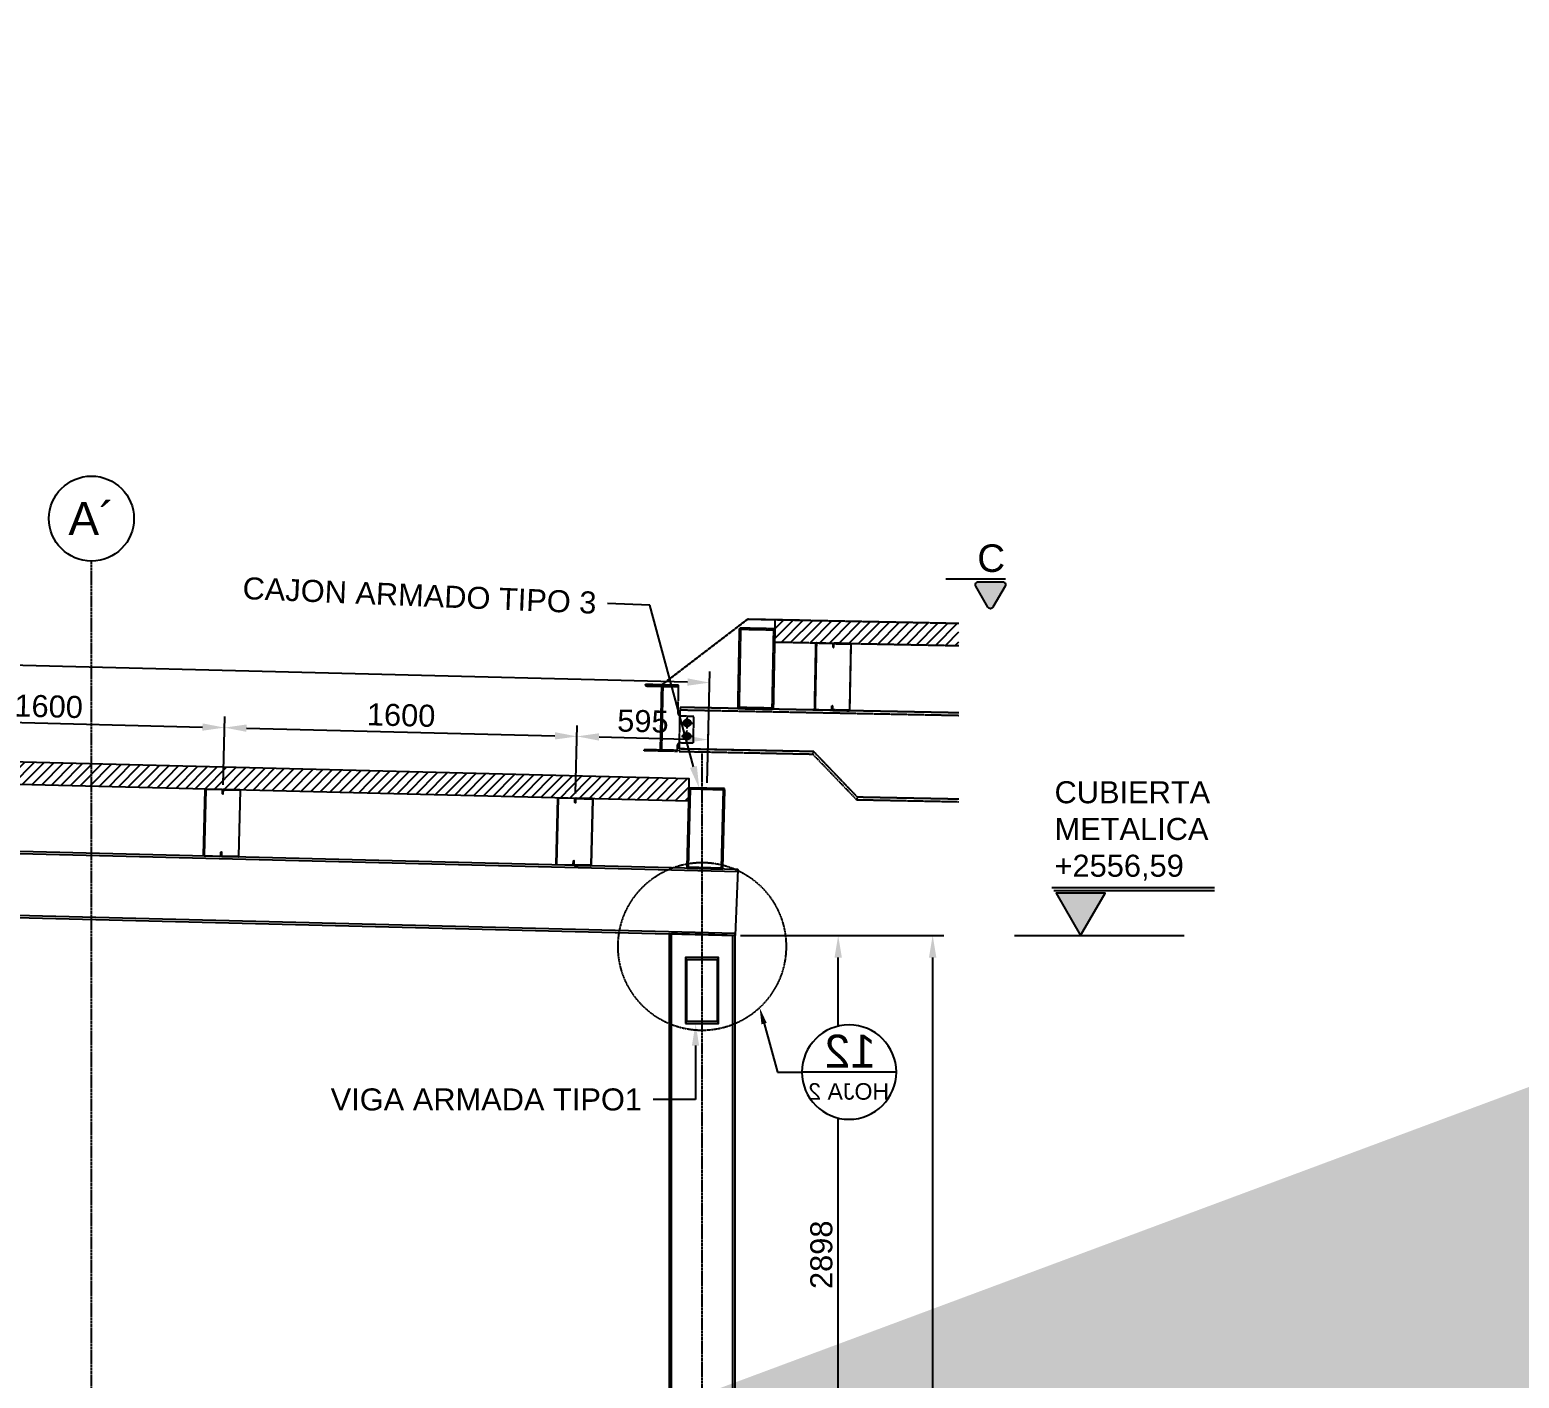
# Model space of a CAD drawing. Header units: millimetres. Extents: x -1367288 to 157996, y -18171 to 61708.
# Drawn here: x 6777 to 13536, y 15539 to 21659 of the extents above; entities that cross this region are included whole.
import ezdxf
from ezdxf import colors
from ezdxf.entities.mleader import LeaderData, LeaderLine
from ezdxf.enums import TextEntityAlignment as Align
from ezdxf.math import Vec2, Vec3

# ---------------------------------------------------------------- set-up
doc = ezdxf.new("R2010")
doc.units = ezdxf.units.MM
doc.header["$LTSCALE"] = 0.3
doc.set_wipeout_variables(frame=1)
doc.linetypes.add('CENTER', pattern=[50.800000000000004, 31.75, -6.35, 6.35, -6.35])
doc.linetypes.add('HIDDEN', pattern=[9.524999999999999, 6.35, -3.175])
for name, color, linetype in [('EE-2', 4, 'Continuous'), ('EE-5', 7, 'Continuous'), ('EE-TEXTO 1', 4, 'Continuous'), ('EE-TEXTO 2', 2, 'Continuous'), ('SIM-2PHR 305x80x2', 4, 'Continuous'), ('SIM-ACHURADOS', 8, 'Continuous'), ('SIM-COTAS', 1, 'Continuous'), ('SIM-EJES', 8, 'CENTER'), ('SIM-OCULTOS', 8, 'HIDDEN'), ('SIM-PTE 300x1-4x150x3-8', 42, 'Continuous'), ('SIM-PTE 300x300x10', 71, 'Continuous'), ('SIM-TUBO 365x160x3-16', 83, 'Continuous')]:
    doc.layers.add(name, color=color, linetype=linetype)
doc.styles.add('ARIAL EE', font='arial.ttf')
doc.styles.get("Standard").update_dxf_attribs({"font": 'arial.ttf'})
doc.dimstyles.new('EE 1_STANDAR', dxfattribs={"dimtxt": 2, "dimasz": 2, "dimexe": 1, "dimexo": 0.5, "dimgap": 0.5, "dimtad": 1, "dimdec": 0, "dimdsep": 46, "dimtxsty": 'ARIAL EE', "dimcen": 1.5, "dimclrd": 256, "dimclre": 256, "dimclrt": 2, "dimadec": 0, "dimazin": 0, "dimtfac": 1, "dimtdec": 0, "dimtix": 1, "dimtmove": 0, "dimatfit": 2, "dimfxl": 1, "dimlwd": -1, "dimlwe": -1, "dimarcsym": 0})

# ---------------------------------------------------------------- blocks, each defined once
blk = doc.blocks.new('*D140')
at = {"layer": 'SIM-COTAS', "transparency": 16777216}
for p, q in [((10002.61525332986, 17548.39138658733), (10923.9010770986, 17548.39138658733)), ((10873.9010770986, 99.99999999999653), (10873.9010770986, 17448.39138658733)), ((10002.61554832198, -3.633958500467523e-12), (10923.9010770986, -3.485804487903022e-12))]:
    blk.add_line(p, q, dxfattribs=at)
for points in [[(10857.23441043193, 17448.39138658733), (10890.56774376526, 17448.39138658733), (10873.9010770986, 17548.39138658733)], [(10857.23441043194, 99.99999999999653), (10890.56774376527, 99.99999999999653), (10873.9010770986, -3.493845101151406e-12)]]:
    blk.add_solid(points, dxfattribs=at)
at = {"layer": 'SIM-COTAS', "color": 2, "transparency": 16777216, "insert": (10797.84377832643, 8774.195693293655), "char_height": 100, "attachment_point": 5, "rotation": 90, "style": 'ARIAL EE'}
blk.add_mtext('17548', dxfattribs=at)
blk = doc.blocks.new('ITEM_1')
at = {"layer": 'EE-5'}
blk.add_circle((0, 0), 3.857142857142857, dxfattribs=at)
at = {"layer": 'EE-TEXTO 1', "style": 'ARIAL EE', "flags": 4}
blk.add_attdef('EJE', text='', height=3, dxfattribs=at).set_placement((0.001333847554390795, -0.0008754954149076918), align=Align.MIDDLE_CENTER)
blk = doc.blocks.new('A$C71A04153')
at = {"layer": 'SIM-OCULTOS'}
h = blk.add_hatch(dxfattribs=at)
h.set_pattern_fill('ANSI31', color=256, scale=10, angle=0.341765557089087)
h.set_pattern_definition([(45.34176555708907, (8501.703280278594, 37501.33319645188), (-22.58415670096398, 22.31632510307877), [])])
h.paths.add_polyline_path([(1612.292653469321, 4214.043745025177), (1612.292653469322, 4314.062289855904), (777.9252461314791, 4330.512329107143), (776.3755071446394, 4230.524338282885)])
for p, q in [((354.7511522542263, 3863.509406430159), (404.7474040034867, 3862.509481408211)), ((379.2493156178825, 3838.011318044388), (380.2492406398305, 3888.007569793983)), ((353.5513921978854, 3803.521402831029), (403.5476439471531, 3802.52147780911)), ((378.0495555615344, 3778.023314445265), (379.0494805834896, 3828.019566194896))]:
    blk.add_line(p, q, dxfattribs=at)
for points in [[(191.188507499035, 4036.890722659373), (191.2284995014197, 4038.890322779327), (265.0195869690797, 4037.573789455564), (653.4283099845234, 4334.942667776268), (940.2108412209782, 4329.30806684152), (940.2108412209782, 4327.30760664375), (654.6839297504011, 4332.936528782659), (266.2766342851974, 4035.568066882646), (191.188507499035, 4036.890722659373)], [(1612.292653469322, 4314.062289855904), (777.9252461314791, 4330.512329107143), (776.3755071446394, 4230.524338282885), (1612.292653469322, 4214.043745025177)], [(1612.292653469323, 3516.863014507966), (1152.388432281394, 3525.927764259068), (954.3280020845596, 3732.870979143881), (344.2961816895513, 3744.894756135945), (347.7960124376586, 3922.460268510149), (1612.292653469322, 3897.536936467982)], [(1612.292653469322, 3908.739111785775), (348.0167224848301, 3933.658093614904), (347.7960124376586, 3922.460268510222), (1612.292653469321, 3897.536936468042)], [(1612.292653469322, 3516.863014507966), (1152.388432281386, 3525.927764259068), (1147.514852103373, 3514.821647604644), (1612.292653469322, 3505.660839190297)]]:
    blk.add_lwpolyline(points, dxfattribs=at)
for points in [[(615.181793913911, 3933.093143004364), (610.4827069497005, 3933.185780484862), (617.4916193047284, 4288.716700585494), (622.1907062689388, 4288.62406310498)], [(777.5531747157911, 4290.262171191971), (617.5842567852487, 4293.415787549697), (617.4916193047429, 4288.716700585494), (777.4605372352853, 4285.563084227768)], [(770.4516248802429, 3930.032164127137), (765.7525379160252, 3930.12480160765), (772.7614502710603, 4285.655721708281), (777.4605372352707, 4285.563084227768)], [(341.1569957695756, 4033.815286156096), (191.1869867717905, 4036.814686296944), (191.0670107661572, 4030.815885937031), (341.0370197639422, 4027.816485796197)], [(269.0514154449993, 4029.256197863797), (263.0526150850856, 4029.37617386943), (257.2937668146624, 3741.433756593688), (263.2925671745688, 3741.313780588047)], [(770.4516248802356, 3930.032164127122), (610.4827069496932, 3933.185780484848), (610.3900694691802, 3928.486693520637), (770.3589873997225, 3925.333077162919)], [(371.6903945531521, 3849.674173108491), (364.17115305279, 3863.321006416649), (372.2300366284981, 3876.656277227346), (387.8081617045609, 3876.344714729872), (395.3274032053887, 3862.697881421722), (387.268519629215, 3849.362610611017)], [(370.4906344968185, 3789.686169509383), (362.9713929964491, 3803.333002817526), (371.0302765721499, 3816.668273628209), (386.60840164822, 3816.356711130764), (394.1276431490478, 3802.709877822606), (386.0687595728814, 3789.374607011923)], [(335.1581954878711, 3733.875268160526), (185.1881864900934, 3736.874668301389), (185.3081624957267, 3742.873468661295), (335.2781714935118, 3739.874068520454)], [(954.3280020845596, 3732.870979143881), (344.3035786293767, 3745.270043258352), (344.0763782684808, 3734.072347959947), (949.4625644637563, 3721.767393316295)], [(1153.168222825869, 3525.794745320243), (1148.302785205069, 3514.691159492657), (949.4625644636617, 3721.767393316397), (954.3280020845559, 3732.870979143881)]]:
    blk.add_lwpolyline(points, close=True, dxfattribs=at)
for points in [[(1043.795710837399, 4205.023706334068), (1041.796111448162, 4205.063734855976), (1042.116339623291, 4221.060529969873, 0.4142135623731119), (1040.156768755947, 4223.100157881003), (968.1711907434255, 4224.541184669077, 0.4142135623730807), (966.1315628323027, 4222.581613801733), (960.1873273314814, 3925.641104500108, 0.4142135623730755), (962.1468981988255, 3923.601476588978), (1034.132476211325, 3922.160449800889, 0.4142135623731062), (1036.172104122455, 3924.120020668233), (1036.492332297585, 3940.11681578213), (1038.491931686814, 3940.07678726023), (1038.171703511693, 3924.079992146355, -0.4142135623731166), (1034.092447689425, 3920.160850411652), (962.1068696769325, 3921.601877199726, -0.4142135623730746), (958.187727942237, 3925.681133022001), (964.1319634430729, 4222.621642323626, -0.4142135623730812), (968.2112192653258, 4226.540784058314), (1040.19679727784, 4225.099757270225, -0.4142135623731091), (1044.115939012529, 4221.02050144798), (1043.795710837399, 4205.023706334083)], [(1043.795710837399, 4205.023706334068), (1045.795310226637, 4204.98367781219), (1046.115538401773, 4220.980472926087, -0.4142135623731119), (1048.155166312896, 4222.940043793438), (1120.140744325417, 4221.49901700535, -0.4142135623730807), (1122.100315192762, 4219.459389094227), (1116.15607969194, 3922.518879792602, -0.4142135623730755), (1114.116451780803, 3920.559308925258), (1042.13087376831, 3922.000335713339, -0.4142135623731062), (1040.171302900966, 3924.039963624447), (1040.491531076095, 3940.036758738344), (1038.491931686858, 3940.076787260237), (1038.171703511729, 3924.079992146348, 0.4142135623731166), (1042.09084524641, 3920.00073632408), (1114.076423258924, 3918.559709536021, 0.4142135623730746), (1118.155679081163, 3922.478851270716), (1124.099914581999, 4219.419360572341, 0.4142135623730812), (1120.18077284731, 4223.498616394594), (1048.195194834789, 4224.939643182683, 0.4142135623731091), (1044.115939012536, 4221.020501447994), (1043.795710837399, 4205.023706334083)]]:
    blk.add_lwpolyline(points, format="xyb", dxfattribs=at)
blk.add_lwpolyline([(335.7180835141771, 3761.869669840133, -0.414213562373095), (347.9556362452568, 3773.627318548686), (407.943639844365, 3772.427558492345), (410.3431599570467, 3892.403565690569), (350.3551563579385, 3893.60332574691, -0.414213562373095), (338.5975076493851, 3905.840878478004), (341.0370197639422, 4027.816485796197), (269.0514154449993, 4029.256197863797), (263.2925671745688, 3741.313780588047), (335.2781714935118, 3739.874068520454)], format="xyb", close=True, dxfattribs=at)
for centre, radius in [((379.7492781288602, 3863.009443919174), 16.66875), ((379.7492781288602, 3863.009443919174), 13.49375), ((379.7492781288602, 3863.009443919174), 6.4375), ((378.5495180725266, 3803.021440320095), 16.66875), ((378.5495180725266, 3803.021440320095), 13.49375), ((378.5495180725266, 3803.021440320095), 6.4375)]:
    blk.add_circle(centre, radius, dxfattribs=at)
for centre in [(379.7492781288602, 3863.009443919174), (378.5495180725266, 3803.021440320095)]:
    blk.add_arc(centre, 7.9375, 343.854237174952, 283.8542371727216, dxfattribs=at)
blk = doc.blocks.new('*D180')
at = {"layer": 'SIM-COTAS', "transparency": 16777216}
for p, q in [((10002.61525332986, 17548.39138658729), (10495.21558954853, 17548.39138658729)), ((10445.21558954853, 14750), (10445.21558954853, 17448.39138658729)), ((10002.61554832198, 14650), (10495.21558954853, 14650))]:
    blk.add_line(p, q, dxfattribs=at)
for points in [[(10428.54892288186, 17448.39138658729), (10461.8822562152, 17448.39138658729), (10445.21558954853, 17548.39138658729)], [(10428.54892288186, 14750), (10461.8822562152, 14750), (10445.21558954853, 14650)]]:
    blk.add_solid(points, dxfattribs=at)
at = {"layer": 'SIM-COTAS', "color": 2, "transparency": 16777216, "insert": (10369.15829077636, 16099.19569329364), "char_height": 100, "attachment_point": 5, "rotation": 90, "style": 'ARIAL EE'}
blk.add_mtext('2898', dxfattribs=at)
blk = doc.blocks.new('*D209')
at = {"layer": 'SIM-COTAS', "transparency": 16777216}
for p, q in [((6054.34114493065, 18272.84666457384), (6062.066452364887, 18581.85896194191)), ((6160.785607447682, 18529.37536050547), (7560.345797567107, 18494.38635575233)), ((7653.836735996941, 18232.77408819833), (7661.564171765935, 18541.8715189567))]:
    blk.add_line(p, q, dxfattribs=at)
for points in [[(6161.202143967021, 18546.03682127894), (6160.369070928344, 18512.713899732), (6060.81684280687, 18531.8745796215)], [(7560.762334086447, 18511.0478165258), (7559.929261047769, 18477.72489497886), (7660.314562207919, 18491.88713663629)]]:
    blk.add_solid(points, dxfattribs=at)
at = {"layer": 'SIM-COTAS', "color": 2, "transparency": 16777216, "insert": (6862.466541057445, 18587.9144001306), "char_height": 100, "attachment_point": 5, "rotation": 358.56790381582886, "style": 'ARIAL EE'}
blk.add_mtext('1600', dxfattribs=at)
blk = doc.blocks.new('*D210')
at = {"layer": 'SIM-COTAS', "transparency": 16777216}
for p, q in [((7653.836735996941, 18232.77408819833), (7661.564167410688, 18541.87134474684)), ((7760.283322493485, 18489.3877433104), (9159.845106233064, 18454.39869871675)), ((9253.333772923399, 18192.69556158272), (9261.063480431894, 18501.88386192113))]:
    blk.add_line(p, q, dxfattribs=at)
for points in [[(7760.699859012823, 18506.04920408387), (7759.866785974146, 18472.72628253693), (7660.314557852673, 18491.88696242643)], [(9160.261642752404, 18471.06015949022), (9159.428569713726, 18437.73723794328), (9259.813870873877, 18451.89947960072)]]:
    blk.add_solid(points, dxfattribs=at)
at = {"layer": 'SIM-COTAS', "color": 2, "transparency": 16777216, "insert": (8461.965052913325, 18547.92676301528), "char_height": 100, "attachment_point": 5, "rotation": 358.56790381582886, "style": 'ARIAL EE'}
blk.add_mtext('1600', dxfattribs=at)
blk = doc.blocks.new('*D211')
at = {"layer": 'SIM-COTAS', "transparency": 16777216}
for p, q in [((9253.333772923404, 18192.69556158272), (9261.067643515004, 18502.05038524533)), ((9849.893049204788, 18241.8005234444), (9856.027445873362, 18487.1763901863)), ((9359.7867985978, 18449.56678380888), (9754.809071674536, 18439.69122698192))]:
    blk.add_line(p, q, dxfattribs=at)
for points in [[(9360.203335117138, 18466.22824458235), (9359.37026207846, 18432.90532303541), (9259.818033956988, 18452.06600292492)], [(9755.225608193874, 18456.35268775539), (9754.392535155197, 18423.02976620845), (9854.777836315347, 18437.19200786589)]]:
    blk.add_solid(points, dxfattribs=at)
at = {"layer": 'SIM-COTAS', "color": 2, "transparency": 16777216, "insert": (9559.19877368622, 18520.66254739711), "char_height": 100, "attachment_point": 5, "rotation": 358.56790381582886, "style": 'ARIAL EE'}
blk.add_mtext('595', dxfattribs=at)
blk = doc.blocks.new('*D212')
at = {"layer": 'SIM-COTAS', "transparency": 16777216}
for p, q in [((317.973407543389, 18480.1786173506), (330.5794200288218, 18984.41911676562)), ((9761.282688812158, 18698.63591248561), (429.2985751116179, 18931.93551532918)), ((9849.893049204788, 18241.8005234444), (9862.501063010985, 18746.12107568999))]:
    blk.add_line(p, q, dxfattribs=at)
for points in [[(429.7151116309566, 18948.59697610265), (428.8820385922793, 18915.27405455571), (329.3298104708059, 18934.43473444522)], [(9761.699225331497, 18715.29737325908), (9760.86615229282, 18681.97445171214), (9861.25145345297, 18696.13669336958)]]:
    blk.add_solid(points, dxfattribs=at)
at = {"layer": 'SIM-COTAS', "color": 2, "transparency": 16777216, "insert": (5097.209370785279, 18892.03526684275), "char_height": 100, "attachment_point": 5, "rotation": 358.56790381582886, "style": 'ARIAL EE'}
blk.add_mtext('CORREAS 2PHR 305x80x2', dxfattribs=at)
blk = doc.blocks.new('*D226')
at = {"layer": 'SIM-COTAS', "color": 2, "transparency": 16777216, "insert": (5500.183368056729, 17542.56185746441), "char_height": 100, "attachment_point": 5, "rotation": 358.56790381583517, "style": 'ARIAL EE', "bg_fill": 3, "box_fill_scale": 1.1, "bg_fill_color": 256, "bg_fill_true_color": 13158600, "bg_fill_transparency": 0}
blk.add_mtext('VIGA ARMADA TIPO1', dxfattribs=at)
blk = doc.blocks.new('ITEM DETALLE')
at = {"color": 7, "transparency": 16777216}
blk.add_wipeout([(-1.4972150503531218e-14, 4.285714285714285), (-0.836101380069522, 4.203365487443081), (-1.6400718529932579, 3.959483710762658), (-2.3810152843689147, 3.5634411955834366), (-3.0304576336566487, 3.0304576336566296), (-3.563441195581618, 2.381015284368914), (-3.9594837107633802, 1.640071852994879), (-4.2033654874430795, 0.8361013800677028), (-4.285714285714306, 0), (-4.203365487442432, -0.8361013800691177), (-3.9594837107633802, -1.640071852994879), (-3.563441195581618, -2.381015284368913), (-3.0304576336566487, -3.0304576336566287), (-2.3810152843697425, -3.5634411955823344), (-1.64007185299306, -3.9594837107615604), (-0.8361013800691375, -4.203365487442415), (2.5376526275575565e-16, -4.285714285713766), (0.8361013800695225, -4.2033654874430795), (1.6400718529930598, -3.9594837107615604), (2.381015284369549, -3.563441195582442), (3.030457633656436, -3.0304576336568134), (3.5634411955821848, -2.38101528436993), (3.9594837107625542, -1.6400718529934588), (4.203365487442369, -0.8361013800692874), (4.285714285713766, 0), (4.203365487442369, 0.8361013800692838), (3.9594837107625556, 1.6400718529934561), (3.5634411955816176, 2.381015284368914), (3.030457633656439, 3.0304576336568108), (2.381015284368913, 3.5634411955834366), (1.6400718529930598, 3.9594837107615604), (0.8361013800695225, 4.203365487443081)], dxfattribs=at)
at = {"layer": 'EE-5', "color": 7, "transparency": 16777216}
blk.add_line((-4.285714285714306, 0), (4.285714285714278, 0), dxfattribs=at)
blk.add_circle((-1.4210854715202e-14, 0), 4.285714285714286, dxfattribs=at)
at = {"layer": 'EE-TEXTO 1', "color": 4, "transparency": 16777216, "style": 'ARIAL EE'}
blk.add_attdef('X', text='', height=3, dxfattribs=at).set_placement((-0.1079809204317428, 1.895503343588302), align=Align.MIDDLE_CENTER)
at = {"layer": 'EE-TEXTO 2', "color": 2, "transparency": 16777216, "style": 'ARIAL EE'}
blk.add_attdef('###', text='', height=1.5, dxfattribs=at).set_placement((0.03972331413379493, -1.755762170068351), align=Align.MIDDLE_CENTER)

msp = doc.modelspace()

# ---------------------------------------------------------------- hatches: boundary and pattern name
h = msp.add_hatch(color=256)
h.dxf.hatch_style = 1
edge = h.paths.add_edge_path()
edge.add_line((11202.46075629731, 19133.78855649575), (11147.20079245346, 19038.07549110107))
edge.add_arc((11135.98778814472, 19044.54932215716), 12.94766211216271, 929.9999999999797, 1049.9999999999845, ccw=False)
edge.add_line((11124.77478383596, 19038.07549110109), (11069.51481950228, 19133.7885564739))
edge.add_arc((11080.72782381033, 19140.26238753155), 12.94766211233093, 810.0000000076163, 930.0000000076112, ccw=False)
edge.add_line((11080.7278238086, 19153.21004964388), (11191.24775197638, 19153.21004964387))
edge.add_arc((11191.24775197656, 19140.26238753147), 12.94766211239461, 690.000000104573, 810.000000000766, ccw=False)
at = {"layer": 'SIM-ACHURADOS'}
h = msp.add_hatch(dxfattribs=at)
h.set_pattern_fill('ANSI31', color=256, scale=10, angle=0.3208140147160566)
h.set_pattern_definition([(45.32081401471604, (9229.599904664836, 51633.72776516131), (-22.57599470477622, 22.32458203617519), [])])
h.paths.add_polyline_path([(395.8226352559541, 18393.15573450114), (9767.793475726621, 18158.8252742033), (9769.379777557377, 18258.81269164419), (397.4089370867114, 18493.14315194205)])
at = {"layer": 'SIM-COTAS'}
h = msp.add_hatch(dxfattribs=at)
h.set_pattern_fill('ANGLE', color=256)
h.set_pattern_definition([(0, (0, 0), (0, 6.985), [5.08, -1.905]), (90, (0, 0), (-6.985, 4.277078946022131e-16), [5.08, -1.905])])
edge = h.paths.add_edge_path()
edge.add_line((16067.53826267115, 17787.03617476296), (6817.423597171455, 14343.25719912369))
edge.add_line((6817.423597171455, 14343.25719912369), (7325.589550116085, 10420.53939761183))
edge.add_line((7325.589550116085, 10420.53939761183), (17529.61837826287, 10420.54020742902))
edge.add_arc((5217.46532844664, 9809.336650646053), 12327.31448896812, -9.540188379911001, 2.8419610918870717, ccw=False)
edge.add_line((17374.28801995997, 7766.215372544822), (20929.5380755181, 15572.79945973861))
edge.add_line((20929.5380755181, 15572.79945973861), (16067.53826267116, 17787.03617476296))
edge = h.paths.add_edge_path(flags=17)
edge.add_arc((7571.166827514949, 10828.97360995935), 9966.823723378284, 357.651401742023, 401.3255142797046)
h = msp.add_hatch(color=256, dxfattribs=at)
h.dxf.hatch_style = 1
h.paths.add_polyline_path([(11545.42034820757, 17548.39138658732), (11656.49426899001, 17740.77706077846), (11434.34642742514, 17740.77706077846)])

# ---------------------------------------------------------------- linework, layer by layer
at = {"elevation": 2.055457324293137}
msp.add_lwpolyline([(11202.46075629731, 19133.78855649575), (11147.20079245347, 19038.07549110109, -0.5773502691896255), (11124.77478383596, 19038.07549110109), (11069.5148195023, 19133.78855647388, -0.577350269189626), (11080.7278238086, 19153.21004964388), (11191.24775197639, 19153.21004964388, -0.5773502685857702)], format="xyb", close=True, dxfattribs=at)
at = {"elevation": 0.5839278164119157}
msp.add_lwpolyline([(395.8226352559541, 18393.15573450114), (9767.793475726621, 18158.8252742033), (9769.379777557377, 18258.81269164419), (397.4089370867114, 18493.14315194205)], close=True, dxfattribs=at)
at = {"layer": 'EE-2'}
msp.add_line((11203.71212084842, 19165.21998268083, 2.055457324293137), (10934.35093167848, 19165.21998268083, 2.055457324293137), dxfattribs=at)
at = {"layer": 'SIM-2PHR 305x80x2', "elevation": 0.5839278164119157}
for points in [[(7652.808938883425, 18191.7011025467), (7650.809563748875, 18191.75109325923), (7651.209489448997, 18207.74609433564, 0.4142135623731119), (7649.260105026961, 18209.79546018271), (7577.282600183108, 18211.59512583325, 0.4142135623730807), (7575.233234336046, 18209.64574141122), (7567.809613527544, 17912.73853393035, 0.4142135623730755), (7569.758997949577, 17910.68916808328), (7641.736502793411, 17908.88950243272, 0.4142135623731062), (7643.78586864048, 17910.83888685475), (7644.185794340601, 17926.83388793117), (7646.185169475146, 17926.78389721865), (7645.785243775031, 17910.78889614225, -0.4142135623731166), (7641.686512080886, 17906.89012729817), (7569.709007237059, 17908.68979294871, -0.4142135623730746), (7565.810238392984, 17912.78852464286), (7573.2338592015, 18209.69573212374, -0.4142135623730812), (7577.332590895632, 18213.5945009678), (7649.310095739478, 18211.79483531725, -0.4142135623731091), (7653.208864583549, 18207.69610362312), (7652.808938883426, 18191.70110254671)], [(7652.808938883425, 18191.7011025467), (7654.808314017978, 18191.65111183419), (7655.208239718108, 18207.64611291061, -0.4142135623731119), (7657.257605565169, 18209.59549733265), (7729.235110409024, 18207.79583168209, -0.4142135623730807), (7731.184494831058, 18205.74646583503), (7723.760874022556, 17908.83925835416, -0.4142135623730755), (7721.711508175479, 17906.88987393212), (7649.734003331654, 17908.68953958268, -0.4142135623731062), (7647.78461890962, 17910.73890542972), (7648.184544609741, 17926.73390650614), (7646.185169475189, 17926.78389721865), (7645.785243775066, 17910.78889614224, 0.4142135623731166), (7649.684012619129, 17906.6901644481), (7721.661517462976, 17904.89049879757, 0.4142135623730746), (7725.760249157092, 17908.78926764165), (7733.183869965611, 18205.69647512252, 0.4142135623730812), (7729.28510112154, 18209.79520681665), (7657.307596277687, 18211.59487246721, 0.4142135623731091), (7653.208864583556, 18207.69610362314), (7652.808938883426, 18191.70110254671)], [(9252.309042444267, 18151.70836934609), (9250.309667309717, 18151.75836005862), (9250.70959300984, 18167.75336113503, 0.4142135623731119), (9248.760208587804, 18169.80272698211), (9176.782703743951, 18171.60239263265, 0.4142135623730807), (9174.73333789689, 18169.65300821061), (9167.309717088387, 17872.74580072974, 0.4142135623730755), (9169.25910151042, 17870.69643488267), (9241.236606354256, 17868.89676923211, 0.4142135623731062), (9243.285972201324, 17870.84615365415), (9243.685897901443, 17886.84115473056), (9245.68527303599, 17886.79116401804), (9245.285347335874, 17870.79616294164, -0.4142135623731166), (9241.18661564173, 17866.89739409756), (9169.209110797903, 17868.6970597481, -0.4142135623730746), (9165.31034195383, 17872.79579144226), (9172.733962762344, 18169.70299892313, -0.4142135623730812), (9176.832694456474, 18173.6017677672), (9248.810199300322, 18171.80210211665, -0.4142135623731091), (9252.708968144392, 18167.70337042252), (9252.309042444269, 18151.7083693461)], [(9252.309042444267, 18151.70836934609), (9254.30841757882, 18151.65837863358), (9254.708343278951, 18167.65337971, -0.4142135623731119), (9256.757709126012, 18169.60276413205), (9328.735213969869, 18167.80309848148, -0.4142135623730807), (9330.684598391903, 18165.75373263442), (9323.2609775834, 17868.84652515355, -0.4142135623730755), (9321.211611736322, 17866.89714073151), (9249.234106892498, 17868.69680638207, -0.4142135623731062), (9247.284722470462, 17870.74617222912), (9247.684648170587, 17886.74117330553), (9245.685273036033, 17886.79116401805), (9245.28534733591, 17870.79616294163, 0.4142135623731166), (9249.184116179973, 17866.69743124749), (9321.161621023819, 17864.89776559696, 0.4142135623730746), (9325.260352717936, 17868.79653444104), (9332.683973526455, 18165.70374192192, 0.4142135623730812), (9328.785204682383, 18169.80247361605), (9256.80769983853, 18171.6021392666, 0.4142135623731091), (9252.7089681444, 18167.70337042253), (9252.309042444269, 18151.7083693461)]]:
    msp.add_lwpolyline(points, format="xyb", dxfattribs=at)
at = {"layer": 'SIM-COTAS'}
for p, q in [((11414.53693728359, 17766.12456872649), (12152.10335932958, 17766.12456872649)), ((11423.61126331725, 17753.26378773688), (12152.10335932958, 17753.26378773688)), ((11245.42034820758, 17548.39138658733), (12015.42034820758, 17548.39138658733))]:
    msp.add_line(p, q, dxfattribs=at)
msp.add_lwpolyline([(11545.42034820757, 17548.39138658732), (11656.49426899001, 17740.77706077846), (11434.34642742514, 17740.77706077846)], close=True, dxfattribs=at)
at = {"layer": 'SIM-EJES'}
for p, q in [((7056.615548321974, -1202.078154980514, 0.583927816411915), (7056.615548321974, 19247.66680745858, 0.583927816411915)), ((9827.615548321974, 1.818989403545856e-11, 0.583927816411915), (9827.615548321974, 18374.68386807187, 0.583927816411915))]:
    msp.add_line(p, q, dxfattribs=at)
at = {"layer": 'SIM-OCULTOS', "elevation": 0.583927816411915}
msp.add_lwpolyline([(9687.615548321974, 1.818989403545856e-11), (9967.615548321974, 1.818989403545856e-11), (9967.615253329855, 17548.39138658728), (9687.615548321974, 17555.89137921231)], close=True, dxfattribs=at)
at = {"layer": 'SIM-PTE 300x1-4x150x3-8'}
msp.add_line((9990.118619756826, 17848.17253778258, 0.5839278164119157), (9977.615253329854, 17548.39138658722, 0.583927816411915), dxfattribs=at)
for points, elevation in [([(-29.16808133724771, 18089.1834780268), (9989.881193940804, 17838.6755051417), (9990.118619756828, 17848.17253778258), (-28.93065552122425, 18098.68051066768)], 0.5839278164119157), ([(1028.636071228557, 17772.11586613968), (9977.615253329852, 17548.39138658711), (9977.852679145873, 17557.88841922799), (1032.745639080531, 17781.51609522966)], 0.583927816411915), ([(9752.375870954062, 17148.39138658711), (9902.375869882224, 17148.39138658711), (9902.375869882224, 17157.89138658711), (9752.375870954062, 17157.89138658711)], 0.583927816411915)]:
    msp.add_lwpolyline(points, close=True, dxfattribs=dict(at, elevation=elevation))
at = {"layer": 'SIM-PTE 300x300x10', "elevation": 0.583927816411915}
msp.add_lwpolyline([(9677.615548321974, 1.818989403545856e-11), (9977.615548321974, 1.818989403545856e-11), (9977.615253329855, 17548.39138658728), (9677.615548321974, 17555.89137921231)], close=True, dxfattribs=at)
at = {"layer": 'SIM-TUBO 365x160x3-16', "elevation": 0.5839278164119157}
for points in [[(9764.985907194716, 17858.50306071977), (9760.287375640504, 17858.62053937353), (9769.175760593953, 18214.10943738994), (9773.874292148163, 18213.99195873616)], [(9929.243249603825, 18214.80869562425), (9769.293239247736, 18218.80796894414), (9769.175760593967, 18214.10943738994), (9929.125770950057, 18210.11016407004)], [(9920.237385996594, 17854.62126605364), (9915.538854442377, 17854.73874470741), (9924.42723939583, 18210.22764272382), (9929.125770950042, 18210.11016407004)], [(9920.237385996586, 17854.62126605362), (9760.287375640495, 17858.62053937351), (9760.16989698672, 17853.92200781931), (9920.11990734281, 17849.92273449942)]]:
    msp.add_lwpolyline(points, close=True, dxfattribs=at)

# ---------------------------------------------------------------- block references
msp.add_blockref('A$C71A04153', (9380.097853113934, 14649.999999784, 1.471529507881222))
at = {"layer": 'SIM-COTAS'}
ref = msp.add_blockref('ITEM_1', (7056.615548321974, 19440.52395031573, 0.583927816411917), dxfattribs=dict(at, xscale=50.00000000000001, yscale=50.00000000000001, zscale=50.00000000000001, rotation=179.9999999999999))
ref.add_attrib('EJE', 'A´', dxfattribs={"layer": 'EE-TEXTO 1', "height": 150, "style": 'ARIAL EE', "flags": 4}).set_placement((7056.54885593406, 19440.56772508152, 0.583927816411917), align=Align.MIDDLE_CENTER)

# ---------------------------------------------------------------- texts
at = {"layer": 'EE-TEXTO 1', "style": 'ARIAL EE', "flags": 4}
msp.add_attdef('C', text='C', height=125, dxfattribs=at).set_placement((11139.38381996688, 19260.98635486569, 2.055457324293137), align=Align.MIDDLE_CENTER)
at = {"layer": 'SIM-COTAS', "color": 2, "insert": (11426.96724825088, 17796.49580186773), "char_height": 100, "width": 927.5765466774467, "attachment_point": 7, "style": 'ARIAL EE'}
msp.add_mtext('CUBIERTA METALICA\\P+{\\A1;2556,59}', dxfattribs=at)

# ---------------------------------------------------------------- dimensions: what is measured, and where the dimension line sits
at = {"layer": 'SIM-COTAS'}
dim = msp.add_linear_dim(base=(329.3298104708061, 18934.43473444521, 0.5839278164119158), p1=(9849.26824442578, 18216.8083322842, 0.5839278164119157), p2=(317.3486027643812, 18455.1864261904, 0.5839278164119157), angle=358.5679038158289, text='CORREAS 2PHR 305x80x2', dimstyle='EE 1_STANDAR', dxfattribs=at)
dim.commit()
dim.dimension.update_dxf_attribs({"geometry": '*D212', "text_midpoint": (5097.209370785279, 18892.03526684275, 0.5839278164119158)})
for base, p1, p2, angle, picture, middle in [((7660.31456220792, 18491.88713663629, 0.5839278164119158), (6053.716340151642, 18247.85447341363, 0.5839278164119157), (7653.211931217933, 18207.78189703813, 0.5839278164119157), 358.5679038158289, '*D209', (6862.466541057445, 18587.9144001306, 0.5839278164119158)), ((9259.813870873875, 18451.89947960072, 0.5839278164119158), (7653.211931217933, 18207.78189703813, 0.5839278164119157), (9252.70896814439, 18167.70337042252, 0.5839278164119156), 358.5679038158289, '*D210', (8461.965052913325, 18547.92676301528, 0.5839278164119158)), ((9854.777836315347, 18437.19200786589, 0.5839278164119158), (9252.708968144396, 18167.70337042252, 0.5839278164119157), (9849.26824442578, 18216.8083322842, 0.5839278164119157), 358.5679038158289, '*D211', (9559.19877368622, 18520.66254739711, 0.5839278164119158)), ((10873.9010770986, 17548.39138658733), (9977.615548321974, -3.637978807091713e-12, 0.583927816411915), (9977.615253329855, 17548.39138658732, 0.5839278164120625), 90, '*D140', (10797.84377832643, 8774.195693293655)), ((10445.21558954853, 17548.39138658729), (9977.615548321974, 14649.99999999999, 0.583927816411915), (9977.615253329855, 17548.39138658728, 0.5839278164119884), 90, '*D180', (10369.15829077636, 16099.19569329364))]:
    dim = msp.add_linear_dim(base=base, p1=p1, p2=p2, angle=angle, dimstyle='EE 1_STANDAR', dxfattribs=at)
    dim.commit()
    dim.dimension.update_dxf_attribs({"geometry": picture, "text_midpoint": middle})

# ---------------------------------------------------------------- leaders
at = {"layer": 'SIM-COTAS', "linetype": 'Continuous'}
ml = msp.add_multileader_mtext('Standard', dxfattribs=at)
ml.set_content('\\A1;\\pxt10;{\\C2;CAJON ARMADO TIPO 3}', color=256)
ml.set_leader_properties()
ml.build(insert=Vec2(0, 0))
ml.multileader.update_dxf_attribs({"dogleg_length": 0.0025, "arrow_head_size": 100, "scale": 50})
ctx = ml.context
ctx.base_point, ctx.scale, ctx.char_height, ctx.arrow_head_size, ctx.landing_gap_size, ctx.plane_origin, ctx.plane_x_axis, ctx.plane_y_axis = Vec3(8186.84035898273, 19106.02071139177, 0.5839278164119157), 50, 100, 100, 50, Vec3(5070.579215614147, 2225.594089118396, 0.5839278164119157), Vec3(0.9991313414297621, -0.0416720838543511), Vec3(0.0416720838543511, 0.9991313414297621)
ctx.text_align_type = 2
notes = []
notes.append((ctx, [(1, (1, 1, 0), (9590.03616917977, 19047.49577974172, 0.5839278164119157), (-0.9991313414297622, 0.04167208385435111), 192.2056724921277, [(0, [(9814.257003154791, 18216.93260615424, 0.5839278164119157)], 0, [])])]))
ctx.mtext.insert, ctx.mtext.text_direction, ctx.mtext.rotation, ctx.mtext.width, ctx.mtext.defined_height, ctx.mtext.alignment, ctx.mtext.flow_direction = Vec3(9350.161448330316, 19108.43155832194, 0.5839278164119157), Vec3(0.9991313414297621, -0.0416720838543511), 6.24150115286016, 1224.158587369416, 411.0946798175432, 3, 5
ml = msp.add_multileader_mtext('Standard', dxfattribs=at)
ml.set_content('\\A1;\\pxt10;{\\C2;PTE 400x200x9mm}', color=256)
ml.set_leader_properties()
ml.build(insert=Vec2(0, 0))
ml.multileader.update_dxf_attribs({"dogleg_length": 0.0025, "arrow_head_size": 100, "scale": 50})
ctx = ml.context
ctx.base_point, ctx.scale, ctx.char_height, ctx.arrow_head_size, ctx.landing_gap_size, ctx.plane_origin, ctx.plane_x_axis, ctx.plane_y_axis = Vec3(1491.484527904809, 17052.45620360498, 0.5839278164119892), 50, 100, 100, 50, Vec3(-2728.803393269901, 727.3235506616111, 0.5839278164119892), Vec3(1, 4.898587196589413e-16), Vec3(-4.898587196589413e-16, 1)
notes.append((ctx, [(0, (1, 1, 0), (1299.278855412681, 17052.45620360498, 0.5839278164119892), (1, 4.898587196589413e-16), 192.2056724921277, [(0, [(1299.357109712778, 17266.98552830417, 0.5839278164119892)], 0, [])])]))
ctx.mtext.insert, ctx.mtext.text_direction, ctx.mtext.rotation, ctx.mtext.width, ctx.mtext.defined_height, ctx.mtext.flow_direction = Vec3(1541.484527904809, 17103.30886390512, 0.5839278164119892), Vec3(1, 4.898587196589413e-16), 4.898587196589413e-16, 1051.854710240633, 411.0946798175432, 5
at = {"layer": 'SIM-COTAS'}
ml = msp.add_multileader_block('Standard', dxfattribs=at)
ml.set_content('ITEM DETALLE', color=256, scale=-50)
ml.set_attribute('X', '12', width=0)
ml.set_attribute('###', 'HOJA 2', width=0)
ml.set_leader_properties(color=256)
ml.build(insert=Vec2(0, 0))
ml.multileader.update_dxf_attribs({"arrow_head_size": 75, "scale": 50})
ctx = ml.context
ctx.base_point, ctx.scale, ctx.char_height, ctx.arrow_head_size, ctx.landing_gap_size, ctx.plane_origin = Vec3(10280.54334466409, 16928.36685707649), 50, 200, 75, 100, Vec3(12090.97780316436, 16392.38176609381)
ctx.text_align_type = 2
notes.append((ctx, [(1, (1, 1, 0), (10170.19141598823, 16928.36685707649), (1, 0), 110.3519286758668, [(0, [(10088.66507216469, 17220.73037203969)], 0, [])])]))
ctx.block.insert, ctx.block.scale = Vec3(10494.82905894981, 16928.36685707649), Vec3(-50, 50, 50)
at = {"layer": 'SIM-COTAS', "linetype": 'Continuous'}
ml = msp.add_multileader_mtext('Standard', dxfattribs=at)
ml.set_content('\\A1;{\\C2;VIGA ARMADA TIPO1}', color=256)
ml.set_leader_properties()
ml.build(insert=Vec2(0, 0))
ml.multileader.update_dxf_attribs({"dogleg_length": 0.0025, "arrow_head_size": 100, "scale": 50})
ctx = ml.context
ctx.base_point, ctx.scale, ctx.char_height, ctx.arrow_head_size, ctx.landing_gap_size, ctx.plane_origin, ctx.plane_x_axis, ctx.plane_y_axis = Vec3(8534.928137221927, 16803.44088933803, 0.583927816411915), 50, 100, 100, 50, Vec3(13825.13559555233, 968.2583708916573, 0.583927816411915), Vec3(1, -4.898587196589413e-16), Vec3(4.898587196589413e-16, 1)
ctx.text_align_type = 2
notes.append((ctx, [(0, (1, 1, 0), (9797.051954325241, 16803.44088933803, 0.583927816411915), (-1, 4.898587196589413e-16), 192.2056724921277, [(0, [(9798.122423617102, 17148.39138658711, 0.583927816411915)], 0, [])])]))
ctx.mtext.insert, ctx.mtext.text_direction, ctx.mtext.rotation, ctx.mtext.width, ctx.mtext.defined_height, ctx.mtext.alignment, ctx.mtext.flow_direction = Vec3(9554.846281833114, 16854.29354963817, 0.583927816411915), Vec3(1, -4.898587196589413e-16), 6.283185307179585, 1051.854710240633, 411.0946798175432, 3, 5
for ctx, leaders in notes:
    for number, flags, end, landing, length, lines in leaders:
        leader = LeaderData()
        leader.index, (leader.has_last_leader_line, leader.has_dogleg_vector, leader.attachment_direction) = number, flags
        leader.last_leader_point, leader.dogleg_vector, leader.dogleg_length = Vec3(end), Vec3(landing), length
        for number, points, colour, breaks in lines:
            line = LeaderLine()
            line.index, line.vertices, line.color, line.breaks = number, Vec3.list(points), colors.encode_raw_color(colour), breaks
            leader.lines.append(line)
        ctx.leaders.append(leader)

# ---------------------------------------------------------------- next in the draw order: dimensions: what is measured, and where the dimension line sits
at = {"layer": 'SIM-COTAS'}
dim = msp.add_aligned_dim(p1=(1028.636071228557, 17772.11586613968, 0.583927816411915), p2=(9977.615253329852, 17548.39138658711, 0.583927816411915), distance=-194.46796884417373, text='VIGA ARMADA TIPO1', dimstyle='EE 1_STANDAR', override={"dimse1": 1, "dimse2": 1, "dimsd1": 1, "dimsd2": 1, "dimtfill": 1}, dxfattribs=at)
dim.commit()
dim.dimension.update_dxf_attribs({"geometry": '*D226', "text_midpoint": (5500.183368056729, 17542.56185746441)})

# ---------------------------------------------------------------- next in the draw order: linework, layer by layer
at = {"layer": 'SIM-OCULTOS'}
msp.add_circle((9827.615548321974, 17498.55671385713, -0.1518369375286959), 381.2273994693533, dxfattribs=at)
at = {"layer": 'SIM-PTE 300x1-4x150x3-8'}
for points, elevation in [([(9752.375869882224, 17438.89138658711), (9902.375869882224, 17438.89138658711), (9902.375869882224, 17448.39138658711), (9752.375869882224, 17448.39138658711)], 0.583927816411915), ([(9752.375869882224, 17157.89138658711), (9758.375869882224, 17157.89138658711), (9758.375869882224, 17438.89138658711), (9752.375869882224, 17438.89138658711)], -0.8876016914693068), ([(9896.375869882224, 17157.89138658711), (9902.375869882224, 17157.89138658711), (9902.375869882224, 17438.89138658711), (9896.375869882224, 17438.89138658711)], 0.583927816411915)]:
    msp.add_lwpolyline(points, close=True, dxfattribs=dict(at, elevation=elevation))

# ---------------------------------------------------------------- next in the draw order: leaders
at = {"layer": 'SIM-COTAS', "linetype": 'Continuous'}
ml = msp.add_multileader_mtext('Standard', dxfattribs=at)
ml.set_content('\\A1;\\pxt10;{\\C2;CAJON ARMADO TIPO 3}', color=256)
ml.set_leader_properties()
ml.build(insert=Vec2(0, 0))
ml.multileader.update_dxf_attribs({"dogleg_length": 0.0025, "arrow_head_size": 100, "scale": 50})
ctx = ml.context
ctx.base_point, ctx.scale, ctx.char_height, ctx.arrow_head_size, ctx.landing_gap_size, ctx.plane_origin, ctx.plane_x_axis, ctx.plane_y_axis = Vec3(847.2237691817807, 19254.29752690265, 0.5839278164119159), 50, 100, 100, 50, Vec3(3667.960175479449, 2126.248745786036, 0.5839278164119159), Vec3(0.9991313414297621, -0.04167208385435209), Vec3(0.04167208385435209, 0.9991313414297621)
notes = []
notes.append((ctx, [(1, (1, 1, 0), (655.1850577943114, 19262.30713780402, 0.5839278164119159), (0.9991313414297622, -0.04167208385435209), 192.2056724921278, [(0, [(317.3486027643812, 18455.1864261904, 0.5839278164119159)], 0, [])])]))
ctx.mtext.insert, ctx.mtext.text_direction, ctx.mtext.rotation, ctx.mtext.width, ctx.mtext.defined_height, ctx.mtext.flow_direction = Vec3(899.3008938627754, 19303.05648619606, 0.5839278164119159), Vec3(0.9991313414297621, -0.04167208385435209), 6.241501152860158, 1204.019025186123, 411.0946798175432, 5
for ctx, leaders in notes:
    for number, flags, end, landing, length, lines in leaders:
        leader = LeaderData()
        leader.index, (leader.has_last_leader_line, leader.has_dogleg_vector, leader.attachment_direction) = number, flags
        leader.last_leader_point, leader.dogleg_vector, leader.dogleg_length = Vec3(end), Vec3(landing), length
        for number, points, colour, breaks in lines:
            line = LeaderLine()
            line.index, line.vertices, line.color, line.breaks = number, Vec3.list(points), colors.encode_raw_color(colour), breaks
            leader.lines.append(line)
        ctx.leaders.append(leader)

doc.saveas('drawing.dxf')
